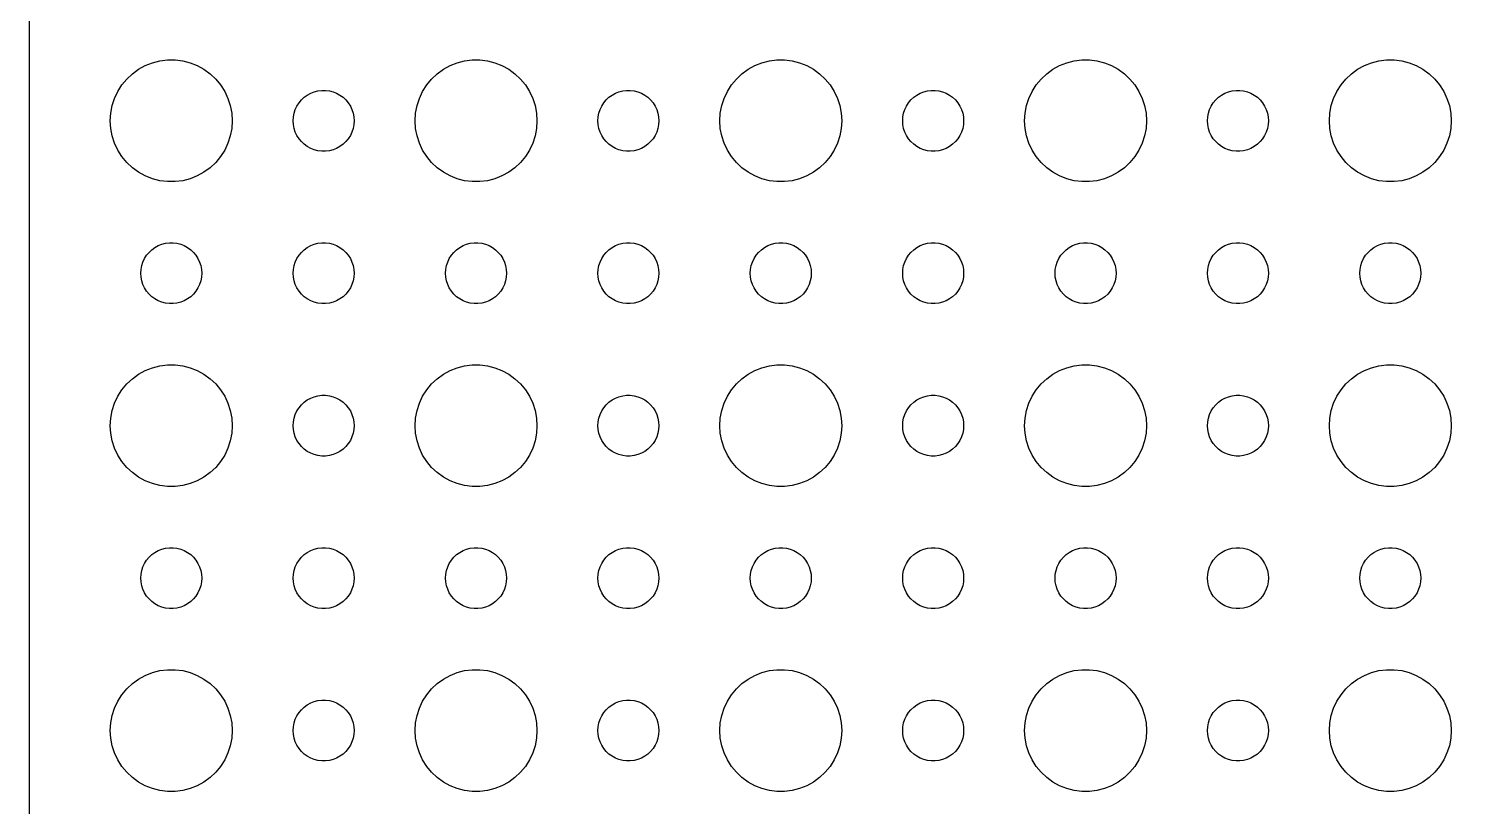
# Model space of a CAD drawing. Extents: x -74 to 74, y -74 to 74.
# Drawn here: x -74.5 to -3, y -41.2 to -3 of the extents above; entities that cross this region are included whole.
import ezdxf

# ---------------------------------------------------------------- set-up
doc = ezdxf.new("R2010")
doc.units = 0
doc.layers.get('0').update_dxf_attribs({"linetype": 'CONTINUOUS'})

msp = doc.modelspace()

# ---------------------------------------------------------------- linework, layer by layer
msp.add_lwpolyline([(-74.5, 69.5), (-74.5, -69.5), (-74.4606, -70.1267), (-74.3429, -70.7434), (-74.1489, -71.3406), (-73.8815, -71.9088), (-73.5451, -72.4389), (-73.1448, -72.9227), (-72.6871, -73.3526), (-72.1791, -73.7216), (-71.6289, -74.0241), (-71.0451, -74.2553), (-70.4369, -74.4114), (-69.814, -74.4901), (-69.5, -74.4901), (-69.5, -74.497), (69.5, -74.497)])
for points in [[(-67.6884, -10.4941), (-68.0621, -10.4469), (-68.4271, -10.3532), (-68.7773, -10.2145), (-69.1075, -10.033), (-69.4123, -9.81154), (-69.6869, -9.55364), (-69.9271, -9.26336), (-70.1289, -8.94526), (-70.2893, -8.60437), (-70.4057, -8.24607), (-70.4763, -7.876), (-70.5, -7.5), (-70.4763, -7.124), (-70.4057, -6.75393), (-70.2893, -6.39563), (-70.1289, -6.05474), (-69.9271, -5.73664), (-69.6869, -5.44636), (-69.4123, -5.18846), (-69.1075, -4.96702), (-68.7773, -4.78552), (-68.4271, -4.64683), (-68.0621, -4.55314), (-67.6884, -4.50592), (-67.3116, -4.50592), (-66.9379, -4.55314), (-66.5729, -4.64683), (-66.2227, -4.78552), (-65.8925, -4.96702), (-65.5877, -5.18846), (-65.3131, -5.44636), (-65.0729, -5.73664), (-64.8711, -6.05474), (-64.7107, -6.39563), (-64.5943, -6.75393), (-64.5237, -7.124), (-64.5, -7.5), (-64.5237, -7.876), (-64.5943, -8.24607), (-64.7107, -8.60437), (-64.8711, -8.94526), (-65.0729, -9.26336), (-65.3131, -9.55364), (-65.5877, -9.81154), (-65.8925, -10.033), (-66.2227, -10.2145), (-66.5729, -10.3532), (-66.9379, -10.4469), (-67.3116, -10.4941)], [(-52.6884, -10.4941), (-53.0621, -10.4469), (-53.4271, -10.3532), (-53.7773, -10.2145), (-54.1075, -10.033), (-54.4123, -9.81154), (-54.6869, -9.55364), (-54.9271, -9.26336), (-55.1289, -8.94526), (-55.2893, -8.60437), (-55.4057, -8.24607), (-55.4763, -7.876), (-55.5, -7.5), (-55.4763, -7.124), (-55.4057, -6.75393), (-55.2893, -6.39563), (-55.1289, -6.05474), (-54.9271, -5.73664), (-54.6869, -5.44636), (-54.4123, -5.18846), (-54.1075, -4.96702), (-53.7773, -4.78552), (-53.4271, -4.64683), (-53.0621, -4.55314), (-52.6884, -4.50592), (-52.3116, -4.50592), (-51.9379, -4.55314), (-51.5729, -4.64683), (-51.2227, -4.78552), (-50.8925, -4.96702), (-50.5877, -5.18846), (-50.3131, -5.44636), (-50.0729, -5.73664), (-49.8711, -6.05474), (-49.7107, -6.39563), (-49.5943, -6.75393), (-49.5237, -7.124), (-49.5, -7.5), (-49.5237, -7.876), (-49.5943, -8.24607), (-49.7107, -8.60437), (-49.8711, -8.94526), (-50.0729, -9.26336), (-50.3131, -9.55364), (-50.5877, -9.81154), (-50.8925, -10.033), (-51.2227, -10.2145), (-51.5729, -10.3532), (-51.9379, -10.4469), (-52.3116, -10.4941)], [(-37.6884, -10.4941), (-38.0621, -10.4469), (-38.4271, -10.3532), (-38.7773, -10.2145), (-39.1075, -10.033), (-39.4123, -9.81154), (-39.6869, -9.55364), (-39.9271, -9.26336), (-40.1289, -8.94526), (-40.2893, -8.60437), (-40.4057, -8.24607), (-40.4763, -7.876), (-40.5, -7.5), (-40.4763, -7.124), (-40.4057, -6.75393), (-40.2893, -6.39563), (-40.1289, -6.05474), (-39.9271, -5.73664), (-39.6869, -5.44636), (-39.4123, -5.18846), (-39.1075, -4.96702), (-38.7773, -4.78552), (-38.4271, -4.64683), (-38.0621, -4.55314), (-37.6884, -4.50592), (-37.3116, -4.50592), (-36.9379, -4.55314), (-36.5729, -4.64683), (-36.2227, -4.78552), (-35.8925, -4.96702), (-35.5877, -5.18846), (-35.3131, -5.44636), (-35.0729, -5.73664), (-34.8711, -6.05474), (-34.7107, -6.39563), (-34.5943, -6.75393), (-34.5237, -7.124), (-34.5, -7.5), (-34.5237, -7.876), (-34.5943, -8.24607), (-34.7107, -8.60437), (-34.8711, -8.94526), (-35.0729, -9.26336), (-35.3131, -9.55364), (-35.5877, -9.81154), (-35.8925, -10.033), (-36.2227, -10.2145), (-36.5729, -10.3532), (-36.9379, -10.4469), (-37.3116, -10.4941)], [(-22.6884, -10.4941), (-23.0621, -10.4469), (-23.4271, -10.3532), (-23.7773, -10.2145), (-24.1075, -10.033), (-24.4123, -9.81154), (-24.6869, -9.55364), (-24.9271, -9.26336), (-25.1289, -8.94526), (-25.2893, -8.60437), (-25.4057, -8.24607), (-25.4763, -7.876), (-25.5, -7.5), (-25.4763, -7.124), (-25.4057, -6.75393), (-25.2893, -6.39563), (-25.1289, -6.05474), (-24.9271, -5.73664), (-24.6869, -5.44636), (-24.4123, -5.18846), (-24.1075, -4.96702), (-23.7773, -4.78552), (-23.4271, -4.64683), (-23.0621, -4.55314), (-22.6884, -4.50592), (-22.3116, -4.50592), (-21.9379, -4.55314), (-21.5729, -4.64683), (-21.2227, -4.78552), (-20.8925, -4.96702), (-20.5877, -5.18846), (-20.3131, -5.44636), (-20.0729, -5.73664), (-19.8711, -6.05474), (-19.7107, -6.39563), (-19.5943, -6.75393), (-19.5237, -7.124), (-19.5, -7.5), (-19.5237, -7.876), (-19.5943, -8.24607), (-19.7107, -8.60437), (-19.8711, -8.94526), (-20.0729, -9.26336), (-20.3131, -9.55364), (-20.5877, -9.81154), (-20.8925, -10.033), (-21.2227, -10.2145), (-21.5729, -10.3532), (-21.9379, -10.4469), (-22.3116, -10.4941)], [(-7.68837, -10.4941), (-8.06214, -10.4469), (-8.42705, -10.3532), (-8.77734, -10.2145), (-9.10748, -10.033), (-9.41227, -9.81154), (-9.68691, -9.55364), (-9.92705, -9.26336), (-10.1289, -8.94526), (-10.2893, -8.60437), (-10.4057, -8.24607), (-10.4763, -7.876), (-10.5, -7.5), (-10.4763, -7.124), (-10.4057, -6.75393), (-10.2893, -6.39563), (-10.1289, -6.05474), (-9.92705, -5.73664), (-9.68691, -5.44636), (-9.41227, -5.18846), (-9.10748, -4.96702), (-8.77734, -4.78552), (-8.42705, -4.64683), (-8.06214, -4.55314), (-7.68837, -4.50592), (-7.31163, -4.50592), (-6.93786, -4.55314), (-6.57295, -4.64683), (-6.22266, -4.78552), (-5.89252, -4.96702), (-5.58773, -5.18846), (-5.31309, -5.44636), (-5.07295, -5.73664), (-4.87108, -6.05474), (-4.71067, -6.39563), (-4.59425, -6.75393), (-4.52366, -7.124), (-4.5, -7.5), (-4.52366, -7.876), (-4.59425, -8.24607), (-4.71067, -8.60437), (-4.87108, -8.94526), (-5.07295, -9.26336), (-5.31309, -9.55364), (-5.58773, -9.81154), (-5.89252, -10.033), (-6.22266, -10.2145), (-6.57295, -10.3532), (-6.93786, -10.4469), (-7.31163, -10.4941)], [(-60.0942, -8.99704), (-60.2811, -8.97343), (-60.4635, -8.92658), (-60.6387, -8.85724), (-60.8037, -8.76649), (-60.9561, -8.65577), (-61.0935, -8.52682), (-61.2135, -8.38168), (-61.3145, -8.22263), (-61.3947, -8.05219), (-61.4529, -7.87303), (-61.4882, -7.688), (-61.5, -7.5), (-61.4882, -7.312), (-61.4529, -7.12697), (-61.3947, -6.94781), (-61.3145, -6.77737), (-61.2135, -6.61832), (-61.0935, -6.47318), (-60.9561, -6.34423), (-60.8037, -6.23351), (-60.6387, -6.14276), (-60.4635, -6.07342), (-60.2811, -6.02657), (-60.0942, -6.00296), (-59.9058, -6.00296), (-59.7189, -6.02657), (-59.5365, -6.07342), (-59.3613, -6.14276), (-59.1963, -6.23351), (-59.0439, -6.34423), (-58.9065, -6.47318), (-58.7865, -6.61832), (-58.6855, -6.77737), (-58.6053, -6.94781), (-58.5471, -7.12697), (-58.5118, -7.312), (-58.5, -7.5), (-58.5118, -7.688), (-58.5471, -7.87303), (-58.6053, -8.05219), (-58.6855, -8.22263), (-58.7865, -8.38168), (-58.9065, -8.52682), (-59.0439, -8.65577), (-59.1963, -8.76649), (-59.3613, -8.85724), (-59.5365, -8.92658), (-59.7189, -8.97343), (-59.9058, -8.99704)], [(-45.0942, -8.99704), (-45.2811, -8.97343), (-45.4635, -8.92658), (-45.6387, -8.85724), (-45.8037, -8.76649), (-45.9561, -8.65577), (-46.0935, -8.52682), (-46.2135, -8.38168), (-46.3145, -8.22263), (-46.3947, -8.05219), (-46.4529, -7.87303), (-46.4882, -7.688), (-46.5, -7.5), (-46.4882, -7.312), (-46.4529, -7.12697), (-46.3947, -6.94781), (-46.3145, -6.77737), (-46.2135, -6.61832), (-46.0935, -6.47318), (-45.9561, -6.34423), (-45.8037, -6.23351), (-45.6387, -6.14276), (-45.4635, -6.07342), (-45.2811, -6.02657), (-45.0942, -6.00296), (-44.9058, -6.00296), (-44.7189, -6.02657), (-44.5365, -6.07342), (-44.3613, -6.14276), (-44.1963, -6.23351), (-44.0439, -6.34423), (-43.9065, -6.47318), (-43.7865, -6.61832), (-43.6855, -6.77737), (-43.6053, -6.94781), (-43.5471, -7.12697), (-43.5118, -7.312), (-43.5, -7.5), (-43.5118, -7.688), (-43.5471, -7.87303), (-43.6053, -8.05219), (-43.6855, -8.22263), (-43.7865, -8.38168), (-43.9065, -8.52682), (-44.0439, -8.65577), (-44.1963, -8.76649), (-44.3613, -8.85724), (-44.5365, -8.92658), (-44.7189, -8.97343), (-44.9058, -8.99704)], [(-30.0942, -8.99704), (-30.2811, -8.97343), (-30.4635, -8.92658), (-30.6387, -8.85724), (-30.8037, -8.76649), (-30.9561, -8.65577), (-31.0935, -8.52682), (-31.2135, -8.38168), (-31.3145, -8.22263), (-31.3947, -8.05219), (-31.4529, -7.87303), (-31.4882, -7.688), (-31.5, -7.5), (-31.4882, -7.312), (-31.4529, -7.12697), (-31.3947, -6.94781), (-31.3145, -6.77737), (-31.2135, -6.61832), (-31.0935, -6.47318), (-30.9561, -6.34423), (-30.8037, -6.23351), (-30.6387, -6.14276), (-30.4635, -6.07342), (-30.2811, -6.02657), (-30.0942, -6.00296), (-29.9058, -6.00296), (-29.7189, -6.02657), (-29.5365, -6.07342), (-29.3613, -6.14276), (-29.1963, -6.23351), (-29.0439, -6.34423), (-28.9065, -6.47318), (-28.7865, -6.61832), (-28.6855, -6.77737), (-28.6053, -6.94781), (-28.5471, -7.12697), (-28.5118, -7.312), (-28.5, -7.5), (-28.5118, -7.688), (-28.5471, -7.87303), (-28.6053, -8.05219), (-28.6855, -8.22263), (-28.7865, -8.38168), (-28.9065, -8.52682), (-29.0439, -8.65577), (-29.1963, -8.76649), (-29.3613, -8.85724), (-29.5365, -8.92658), (-29.7189, -8.97343), (-29.9058, -8.99704)], [(-15.0942, -8.99704), (-15.2811, -8.97343), (-15.4635, -8.92658), (-15.6387, -8.85724), (-15.8037, -8.76649), (-15.9561, -8.65577), (-16.0935, -8.52682), (-16.2135, -8.38168), (-16.3145, -8.22263), (-16.3947, -8.05219), (-16.4529, -7.87303), (-16.4882, -7.688), (-16.5, -7.5), (-16.4882, -7.312), (-16.4529, -7.12697), (-16.3947, -6.94781), (-16.3145, -6.77737), (-16.2135, -6.61832), (-16.0935, -6.47318), (-15.9561, -6.34423), (-15.8037, -6.23351), (-15.6387, -6.14276), (-15.4635, -6.07342), (-15.2811, -6.02657), (-15.0942, -6.00296), (-14.9058, -6.00296), (-14.7189, -6.02657), (-14.5365, -6.07342), (-14.3613, -6.14276), (-14.1963, -6.23351), (-14.0439, -6.34423), (-13.9065, -6.47318), (-13.7865, -6.61832), (-13.6855, -6.77737), (-13.6053, -6.94781), (-13.5471, -7.12697), (-13.5118, -7.312), (-13.5, -7.5), (-13.5118, -7.688), (-13.5471, -7.87303), (-13.6053, -8.05219), (-13.6855, -8.22263), (-13.7865, -8.38168), (-13.9065, -8.52682), (-14.0439, -8.65577), (-14.1963, -8.76649), (-14.3613, -8.85724), (-14.5365, -8.92658), (-14.7189, -8.97343), (-14.9058, -8.99704)], [(-67.5942, -16.497), (-67.7811, -16.4734), (-67.9635, -16.4266), (-68.1387, -16.3572), (-68.3037, -16.2665), (-68.4561, -16.1558), (-68.5935, -16.0268), (-68.7135, -15.8817), (-68.8145, -15.7226), (-68.8947, -15.5522), (-68.9529, -15.373), (-68.9882, -15.188), (-69, -15), (-68.9882, -14.812), (-68.9529, -14.627), (-68.8947, -14.4478), (-68.8145, -14.2774), (-68.7135, -14.1183), (-68.5935, -13.9732), (-68.4561, -13.8442), (-68.3037, -13.7335), (-68.1387, -13.6428), (-67.9635, -13.5734), (-67.7811, -13.5266), (-67.5942, -13.503), (-67.4058, -13.503), (-67.2189, -13.5266), (-67.0365, -13.5734), (-66.8613, -13.6428), (-66.6963, -13.7335), (-66.5439, -13.8442), (-66.4065, -13.9732), (-66.2865, -14.1183), (-66.1855, -14.2774), (-66.1053, -14.4478), (-66.0471, -14.627), (-66.0118, -14.812), (-66, -15), (-66.0118, -15.188), (-66.0471, -15.373), (-66.1053, -15.5522), (-66.1855, -15.7226), (-66.2865, -15.8817), (-66.4065, -16.0268), (-66.5439, -16.1558), (-66.6963, -16.2665), (-66.8613, -16.3572), (-67.0365, -16.4266), (-67.2189, -16.4734), (-67.4058, -16.497)], [(-60.0942, -16.497), (-60.2811, -16.4734), (-60.4635, -16.4266), (-60.6387, -16.3572), (-60.8037, -16.2665), (-60.9561, -16.1558), (-61.0935, -16.0268), (-61.2135, -15.8817), (-61.3145, -15.7226), (-61.3947, -15.5522), (-61.4529, -15.373), (-61.4882, -15.188), (-61.5, -15), (-61.4882, -14.812), (-61.4529, -14.627), (-61.3947, -14.4478), (-61.3145, -14.2774), (-61.2135, -14.1183), (-61.0935, -13.9732), (-60.9561, -13.8442), (-60.8037, -13.7335), (-60.6387, -13.6428), (-60.4635, -13.5734), (-60.2811, -13.5266), (-60.0942, -13.503), (-59.9058, -13.503), (-59.7189, -13.5266), (-59.5365, -13.5734), (-59.3613, -13.6428), (-59.1963, -13.7335), (-59.0439, -13.8442), (-58.9065, -13.9732), (-58.7865, -14.1183), (-58.6855, -14.2774), (-58.6053, -14.4478), (-58.5471, -14.627), (-58.5118, -14.812), (-58.5, -15), (-58.5118, -15.188), (-58.5471, -15.373), (-58.6053, -15.5522), (-58.6855, -15.7226), (-58.7865, -15.8817), (-58.9065, -16.0268), (-59.0439, -16.1558), (-59.1963, -16.2665), (-59.3613, -16.3572), (-59.5365, -16.4266), (-59.7189, -16.4734), (-59.9058, -16.497)], [(-52.5942, -16.497), (-52.7811, -16.4734), (-52.9635, -16.4266), (-53.1387, -16.3572), (-53.3037, -16.2665), (-53.4561, -16.1558), (-53.5935, -16.0268), (-53.7135, -15.8817), (-53.8145, -15.7226), (-53.8947, -15.5522), (-53.9529, -15.373), (-53.9882, -15.188), (-54, -15), (-53.9882, -14.812), (-53.9529, -14.627), (-53.8947, -14.4478), (-53.8145, -14.2774), (-53.7135, -14.1183), (-53.5935, -13.9732), (-53.4561, -13.8442), (-53.3037, -13.7335), (-53.1387, -13.6428), (-52.9635, -13.5734), (-52.7811, -13.5266), (-52.5942, -13.503), (-52.4058, -13.503), (-52.2189, -13.5266), (-52.0365, -13.5734), (-51.8613, -13.6428), (-51.6963, -13.7335), (-51.5439, -13.8442), (-51.4065, -13.9732), (-51.2865, -14.1183), (-51.1855, -14.2774), (-51.1053, -14.4478), (-51.0471, -14.627), (-51.0118, -14.812), (-51, -15), (-51.0118, -15.188), (-51.0471, -15.373), (-51.1053, -15.5522), (-51.1855, -15.7226), (-51.2865, -15.8817), (-51.4065, -16.0268), (-51.5439, -16.1558), (-51.6963, -16.2665), (-51.8613, -16.3572), (-52.0365, -16.4266), (-52.2189, -16.4734), (-52.4058, -16.497)], [(-45.0942, -16.497), (-45.2811, -16.4734), (-45.4635, -16.4266), (-45.6387, -16.3572), (-45.8037, -16.2665), (-45.9561, -16.1558), (-46.0935, -16.0268), (-46.2135, -15.8817), (-46.3145, -15.7226), (-46.3947, -15.5522), (-46.4529, -15.373), (-46.4882, -15.188), (-46.5, -15), (-46.4882, -14.812), (-46.4529, -14.627), (-46.3947, -14.4478), (-46.3145, -14.2774), (-46.2135, -14.1183), (-46.0935, -13.9732), (-45.9561, -13.8442), (-45.8037, -13.7335), (-45.6387, -13.6428), (-45.4635, -13.5734), (-45.2811, -13.5266), (-45.0942, -13.503), (-44.9058, -13.503), (-44.7189, -13.5266), (-44.5365, -13.5734), (-44.3613, -13.6428), (-44.1963, -13.7335), (-44.0439, -13.8442), (-43.9065, -13.9732), (-43.7865, -14.1183), (-43.6855, -14.2774), (-43.6053, -14.4478), (-43.5471, -14.627), (-43.5118, -14.812), (-43.5, -15), (-43.5118, -15.188), (-43.5471, -15.373), (-43.6053, -15.5522), (-43.6855, -15.7226), (-43.7865, -15.8817), (-43.9065, -16.0268), (-44.0439, -16.1558), (-44.1963, -16.2665), (-44.3613, -16.3572), (-44.5365, -16.4266), (-44.7189, -16.4734), (-44.9058, -16.497)], [(-37.5942, -16.497), (-37.7811, -16.4734), (-37.9635, -16.4266), (-38.1387, -16.3572), (-38.3037, -16.2665), (-38.4561, -16.1558), (-38.5935, -16.0268), (-38.7135, -15.8817), (-38.8145, -15.7226), (-38.8947, -15.5522), (-38.9529, -15.373), (-38.9882, -15.188), (-39, -15), (-38.9882, -14.812), (-38.9529, -14.627), (-38.8947, -14.4478), (-38.8145, -14.2774), (-38.7135, -14.1183), (-38.5935, -13.9732), (-38.4561, -13.8442), (-38.3037, -13.7335), (-38.1387, -13.6428), (-37.9635, -13.5734), (-37.7811, -13.5266), (-37.5942, -13.503), (-37.4058, -13.503), (-37.2189, -13.5266), (-37.0365, -13.5734), (-36.8613, -13.6428), (-36.6963, -13.7335), (-36.5439, -13.8442), (-36.4065, -13.9732), (-36.2865, -14.1183), (-36.1855, -14.2774), (-36.1053, -14.4478), (-36.0471, -14.627), (-36.0118, -14.812), (-36, -15), (-36.0118, -15.188), (-36.0471, -15.373), (-36.1053, -15.5522), (-36.1855, -15.7226), (-36.2865, -15.8817), (-36.4065, -16.0268), (-36.5439, -16.1558), (-36.6963, -16.2665), (-36.8613, -16.3572), (-37.0365, -16.4266), (-37.2189, -16.4734), (-37.4058, -16.497)], [(-30.0942, -16.497), (-30.2811, -16.4734), (-30.4635, -16.4266), (-30.6387, -16.3572), (-30.8037, -16.2665), (-30.9561, -16.1558), (-31.0935, -16.0268), (-31.2135, -15.8817), (-31.3145, -15.7226), (-31.3947, -15.5522), (-31.4529, -15.373), (-31.4882, -15.188), (-31.5, -15), (-31.4882, -14.812), (-31.4529, -14.627), (-31.3947, -14.4478), (-31.3145, -14.2774), (-31.2135, -14.1183), (-31.0935, -13.9732), (-30.9561, -13.8442), (-30.8037, -13.7335), (-30.6387, -13.6428), (-30.4635, -13.5734), (-30.2811, -13.5266), (-30.0942, -13.503), (-29.9058, -13.503), (-29.7189, -13.5266), (-29.5365, -13.5734), (-29.3613, -13.6428), (-29.1963, -13.7335), (-29.0439, -13.8442), (-28.9065, -13.9732), (-28.7865, -14.1183), (-28.6855, -14.2774), (-28.6053, -14.4478), (-28.5471, -14.627), (-28.5118, -14.812), (-28.5, -15), (-28.5118, -15.188), (-28.5471, -15.373), (-28.6053, -15.5522), (-28.6855, -15.7226), (-28.7865, -15.8817), (-28.9065, -16.0268), (-29.0439, -16.1558), (-29.1963, -16.2665), (-29.3613, -16.3572), (-29.5365, -16.4266), (-29.7189, -16.4734), (-29.9058, -16.497)], [(-22.5942, -16.497), (-22.7811, -16.4734), (-22.9635, -16.4266), (-23.1387, -16.3572), (-23.3037, -16.2665), (-23.4561, -16.1558), (-23.5935, -16.0268), (-23.7135, -15.8817), (-23.8145, -15.7226), (-23.8947, -15.5522), (-23.9529, -15.373), (-23.9882, -15.188), (-24, -15), (-23.9882, -14.812), (-23.9529, -14.627), (-23.8947, -14.4478), (-23.8145, -14.2774), (-23.7135, -14.1183), (-23.5935, -13.9732), (-23.4561, -13.8442), (-23.3037, -13.7335), (-23.1387, -13.6428), (-22.9635, -13.5734), (-22.7811, -13.5266), (-22.5942, -13.503), (-22.4058, -13.503), (-22.2189, -13.5266), (-22.0365, -13.5734), (-21.8613, -13.6428), (-21.6963, -13.7335), (-21.5439, -13.8442), (-21.4065, -13.9732), (-21.2865, -14.1183), (-21.1855, -14.2774), (-21.1053, -14.4478), (-21.0471, -14.627), (-21.0118, -14.812), (-21, -15), (-21.0118, -15.188), (-21.0471, -15.373), (-21.1053, -15.5522), (-21.1855, -15.7226), (-21.2865, -15.8817), (-21.4065, -16.0268), (-21.5439, -16.1558), (-21.6963, -16.2665), (-21.8613, -16.3572), (-22.0365, -16.4266), (-22.2189, -16.4734), (-22.4058, -16.497)], [(-15.0942, -16.497), (-15.2811, -16.4734), (-15.4635, -16.4266), (-15.6387, -16.3572), (-15.8037, -16.2665), (-15.9561, -16.1558), (-16.0935, -16.0268), (-16.2135, -15.8817), (-16.3145, -15.7226), (-16.3947, -15.5522), (-16.4529, -15.373), (-16.4882, -15.188), (-16.5, -15), (-16.4882, -14.812), (-16.4529, -14.627), (-16.3947, -14.4478), (-16.3145, -14.2774), (-16.2135, -14.1183), (-16.0935, -13.9732), (-15.9561, -13.8442), (-15.8037, -13.7335), (-15.6387, -13.6428), (-15.4635, -13.5734), (-15.2811, -13.5266), (-15.0942, -13.503), (-14.9058, -13.503), (-14.7189, -13.5266), (-14.5365, -13.5734), (-14.3613, -13.6428), (-14.1963, -13.7335), (-14.0439, -13.8442), (-13.9065, -13.9732), (-13.7865, -14.1183), (-13.6855, -14.2774), (-13.6053, -14.4478), (-13.5471, -14.627), (-13.5118, -14.812), (-13.5, -15), (-13.5118, -15.188), (-13.5471, -15.373), (-13.6053, -15.5522), (-13.6855, -15.7226), (-13.7865, -15.8817), (-13.9065, -16.0268), (-14.0439, -16.1558), (-14.1963, -16.2665), (-14.3613, -16.3572), (-14.5365, -16.4266), (-14.7189, -16.4734), (-14.9058, -16.497)], [(-7.59419, -16.497), (-7.78107, -16.4734), (-7.96353, -16.4266), (-8.13867, -16.3572), (-8.30374, -16.2665), (-8.45614, -16.1558), (-8.59345, -16.0268), (-8.71353, -15.8817), (-8.81446, -15.7226), (-8.89466, -15.5522), (-8.95287, -15.373), (-8.98817, -15.188), (-9, -15), (-8.98817, -14.812), (-8.95287, -14.627), (-8.89466, -14.4478), (-8.81446, -14.2774), (-8.71353, -14.1183), (-8.59345, -13.9732), (-8.45614, -13.8442), (-8.30374, -13.7335), (-8.13867, -13.6428), (-7.96353, -13.5734), (-7.78107, -13.5266), (-7.59419, -13.503), (-7.40581, -13.503), (-7.21893, -13.5266), (-7.03647, -13.5734), (-6.86133, -13.6428), (-6.69626, -13.7335), (-6.54386, -13.8442), (-6.40655, -13.9732), (-6.28647, -14.1183), (-6.18554, -14.2774), (-6.10534, -14.4478), (-6.04713, -14.627), (-6.01183, -14.812), (-6, -15), (-6.01183, -15.188), (-6.04713, -15.373), (-6.10534, -15.5522), (-6.18554, -15.7226), (-6.28647, -15.8817), (-6.40655, -16.0268), (-6.54386, -16.1558), (-6.69626, -16.2665), (-6.86133, -16.3572), (-7.03647, -16.4266), (-7.21893, -16.4734), (-7.40581, -16.497)], [(-67.6884, -25.4941), (-68.0621, -25.4469), (-68.4271, -25.3532), (-68.7773, -25.2145), (-69.1075, -25.033), (-69.4123, -24.8115), (-69.6869, -24.5536), (-69.9271, -24.2634), (-70.1289, -23.9453), (-70.2893, -23.6044), (-70.4057, -23.2461), (-70.4763, -22.876), (-70.5, -22.5), (-70.4763, -22.124), (-70.4057, -21.7539), (-70.2893, -21.3956), (-70.1289, -21.0547), (-69.9271, -20.7366), (-69.6869, -20.4464), (-69.4123, -20.1885), (-69.1075, -19.967), (-68.7773, -19.7855), (-68.4271, -19.6468), (-68.0621, -19.5531), (-67.6884, -19.5059), (-67.3116, -19.5059), (-66.9379, -19.5531), (-66.5729, -19.6468), (-66.2227, -19.7855), (-65.8925, -19.967), (-65.5877, -20.1885), (-65.3131, -20.4464), (-65.0729, -20.7366), (-64.8711, -21.0547), (-64.7107, -21.3956), (-64.5943, -21.7539), (-64.5237, -22.124), (-64.5, -22.5), (-64.5237, -22.876), (-64.5943, -23.2461), (-64.7107, -23.6044), (-64.8711, -23.9453), (-65.0729, -24.2634), (-65.3131, -24.5536), (-65.5877, -24.8115), (-65.8925, -25.033), (-66.2227, -25.2145), (-66.5729, -25.3532), (-66.9379, -25.4469), (-67.3116, -25.4941)], [(-52.6884, -25.4941), (-53.0621, -25.4469), (-53.4271, -25.3532), (-53.7773, -25.2145), (-54.1075, -25.033), (-54.4123, -24.8115), (-54.6869, -24.5536), (-54.9271, -24.2634), (-55.1289, -23.9453), (-55.2893, -23.6044), (-55.4057, -23.2461), (-55.4763, -22.876), (-55.5, -22.5), (-55.4763, -22.124), (-55.4057, -21.7539), (-55.2893, -21.3956), (-55.1289, -21.0547), (-54.9271, -20.7366), (-54.6869, -20.4464), (-54.4123, -20.1885), (-54.1075, -19.967), (-53.7773, -19.7855), (-53.4271, -19.6468), (-53.0621, -19.5531), (-52.6884, -19.5059), (-52.3116, -19.5059), (-51.9379, -19.5531), (-51.5729, -19.6468), (-51.2227, -19.7855), (-50.8925, -19.967), (-50.5877, -20.1885), (-50.3131, -20.4464), (-50.0729, -20.7366), (-49.8711, -21.0547), (-49.7107, -21.3956), (-49.5943, -21.7539), (-49.5237, -22.124), (-49.5, -22.5), (-49.5237, -22.876), (-49.5943, -23.2461), (-49.7107, -23.6044), (-49.8711, -23.9453), (-50.0729, -24.2634), (-50.3131, -24.5536), (-50.5877, -24.8115), (-50.8925, -25.033), (-51.2227, -25.2145), (-51.5729, -25.3532), (-51.9379, -25.4469), (-52.3116, -25.4941)], [(-37.6884, -25.4941), (-38.0621, -25.4469), (-38.4271, -25.3532), (-38.7773, -25.2145), (-39.1075, -25.033), (-39.4123, -24.8115), (-39.6869, -24.5536), (-39.9271, -24.2634), (-40.1289, -23.9453), (-40.2893, -23.6044), (-40.4057, -23.2461), (-40.4763, -22.876), (-40.5, -22.5), (-40.4763, -22.124), (-40.4057, -21.7539), (-40.2893, -21.3956), (-40.1289, -21.0547), (-39.9271, -20.7366), (-39.6869, -20.4464), (-39.4123, -20.1885), (-39.1075, -19.967), (-38.7773, -19.7855), (-38.4271, -19.6468), (-38.0621, -19.5531), (-37.6884, -19.5059), (-37.3116, -19.5059), (-36.9379, -19.5531), (-36.5729, -19.6468), (-36.2227, -19.7855), (-35.8925, -19.967), (-35.5877, -20.1885), (-35.3131, -20.4464), (-35.0729, -20.7366), (-34.8711, -21.0547), (-34.7107, -21.3956), (-34.5943, -21.7539), (-34.5237, -22.124), (-34.5, -22.5), (-34.5237, -22.876), (-34.5943, -23.2461), (-34.7107, -23.6044), (-34.8711, -23.9453), (-35.0729, -24.2634), (-35.3131, -24.5536), (-35.5877, -24.8115), (-35.8925, -25.033), (-36.2227, -25.2145), (-36.5729, -25.3532), (-36.9379, -25.4469), (-37.3116, -25.4941)], [(-22.6884, -25.4941), (-23.0621, -25.4469), (-23.4271, -25.3532), (-23.7773, -25.2145), (-24.1075, -25.033), (-24.4123, -24.8115), (-24.6869, -24.5536), (-24.9271, -24.2634), (-25.1289, -23.9453), (-25.2893, -23.6044), (-25.4057, -23.2461), (-25.4763, -22.876), (-25.5, -22.5), (-25.4763, -22.124), (-25.4057, -21.7539), (-25.2893, -21.3956), (-25.1289, -21.0547), (-24.9271, -20.7366), (-24.6869, -20.4464), (-24.4123, -20.1885), (-24.1075, -19.967), (-23.7773, -19.7855), (-23.4271, -19.6468), (-23.0621, -19.5531), (-22.6884, -19.5059), (-22.3116, -19.5059), (-21.9379, -19.5531), (-21.5729, -19.6468), (-21.2227, -19.7855), (-20.8925, -19.967), (-20.5877, -20.1885), (-20.3131, -20.4464), (-20.0729, -20.7366), (-19.8711, -21.0547), (-19.7107, -21.3956), (-19.5943, -21.7539), (-19.5237, -22.124), (-19.5, -22.5), (-19.5237, -22.876), (-19.5943, -23.2461), (-19.7107, -23.6044), (-19.8711, -23.9453), (-20.0729, -24.2634), (-20.3131, -24.5536), (-20.5877, -24.8115), (-20.8925, -25.033), (-21.2227, -25.2145), (-21.5729, -25.3532), (-21.9379, -25.4469), (-22.3116, -25.4941)], [(-7.68837, -25.4941), (-8.06214, -25.4469), (-8.42705, -25.3532), (-8.77734, -25.2145), (-9.10748, -25.033), (-9.41227, -24.8115), (-9.68691, -24.5536), (-9.92705, -24.2634), (-10.1289, -23.9453), (-10.2893, -23.6044), (-10.4057, -23.2461), (-10.4763, -22.876), (-10.5, -22.5), (-10.4763, -22.124), (-10.4057, -21.7539), (-10.2893, -21.3956), (-10.1289, -21.0547), (-9.92705, -20.7366), (-9.68691, -20.4464), (-9.41227, -20.1885), (-9.10748, -19.967), (-8.77734, -19.7855), (-8.42705, -19.6468), (-8.06214, -19.5531), (-7.68837, -19.5059), (-7.31163, -19.5059), (-6.93786, -19.5531), (-6.57295, -19.6468), (-6.22266, -19.7855), (-5.89252, -19.967), (-5.58773, -20.1885), (-5.31309, -20.4464), (-5.07295, -20.7366), (-4.87108, -21.0547), (-4.71067, -21.3956), (-4.59425, -21.7539), (-4.52366, -22.124), (-4.5, -22.5), (-4.52366, -22.876), (-4.59425, -23.2461), (-4.71067, -23.6044), (-4.87108, -23.9453), (-5.07295, -24.2634), (-5.31309, -24.5536), (-5.58773, -24.8115), (-5.89252, -25.033), (-6.22266, -25.2145), (-6.57295, -25.3532), (-6.93786, -25.4469), (-7.31163, -25.4941)], [(-60.0942, -23.997), (-60.2811, -23.9734), (-60.4635, -23.9266), (-60.6387, -23.8572), (-60.8037, -23.7665), (-60.9561, -23.6558), (-61.0935, -23.5268), (-61.2135, -23.3817), (-61.3145, -23.2226), (-61.3947, -23.0522), (-61.4529, -22.873), (-61.4882, -22.688), (-61.5, -22.5), (-61.4882, -22.312), (-61.4529, -22.127), (-61.3947, -21.9478), (-61.3145, -21.7774), (-61.2135, -21.6183), (-61.0935, -21.4732), (-60.9561, -21.3442), (-60.8037, -21.2335), (-60.6387, -21.1428), (-60.4635, -21.0734), (-60.2811, -21.0266), (-60.0942, -21.003), (-59.9058, -21.003), (-59.7189, -21.0266), (-59.5365, -21.0734), (-59.3613, -21.1428), (-59.1963, -21.2335), (-59.0439, -21.3442), (-58.9065, -21.4732), (-58.7865, -21.6183), (-58.6855, -21.7774), (-58.6053, -21.9478), (-58.5471, -22.127), (-58.5118, -22.312), (-58.5, -22.5), (-58.5118, -22.688), (-58.5471, -22.873), (-58.6053, -23.0522), (-58.6855, -23.2226), (-58.7865, -23.3817), (-58.9065, -23.5268), (-59.0439, -23.6558), (-59.1963, -23.7665), (-59.3613, -23.8572), (-59.5365, -23.9266), (-59.7189, -23.9734), (-59.9058, -23.997)], [(-45.0942, -23.997), (-45.2811, -23.9734), (-45.4635, -23.9266), (-45.6387, -23.8572), (-45.8037, -23.7665), (-45.9561, -23.6558), (-46.0935, -23.5268), (-46.2135, -23.3817), (-46.3145, -23.2226), (-46.3947, -23.0522), (-46.4529, -22.873), (-46.4882, -22.688), (-46.5, -22.5), (-46.4882, -22.312), (-46.4529, -22.127), (-46.3947, -21.9478), (-46.3145, -21.7774), (-46.2135, -21.6183), (-46.0935, -21.4732), (-45.9561, -21.3442), (-45.8037, -21.2335), (-45.6387, -21.1428), (-45.4635, -21.0734), (-45.2811, -21.0266), (-45.0942, -21.003), (-44.9058, -21.003), (-44.7189, -21.0266), (-44.5365, -21.0734), (-44.3613, -21.1428), (-44.1963, -21.2335), (-44.0439, -21.3442), (-43.9065, -21.4732), (-43.7865, -21.6183), (-43.6855, -21.7774), (-43.6053, -21.9478), (-43.5471, -22.127), (-43.5118, -22.312), (-43.5, -22.5), (-43.5118, -22.688), (-43.5471, -22.873), (-43.6053, -23.0522), (-43.6855, -23.2226), (-43.7865, -23.3817), (-43.9065, -23.5268), (-44.0439, -23.6558), (-44.1963, -23.7665), (-44.3613, -23.8572), (-44.5365, -23.9266), (-44.7189, -23.9734), (-44.9058, -23.997)], [(-30.0942, -23.997), (-30.2811, -23.9734), (-30.4635, -23.9266), (-30.6387, -23.8572), (-30.8037, -23.7665), (-30.9561, -23.6558), (-31.0935, -23.5268), (-31.2135, -23.3817), (-31.3145, -23.2226), (-31.3947, -23.0522), (-31.4529, -22.873), (-31.4882, -22.688), (-31.5, -22.5), (-31.4882, -22.312), (-31.4529, -22.127), (-31.3947, -21.9478), (-31.3145, -21.7774), (-31.2135, -21.6183), (-31.0935, -21.4732), (-30.9561, -21.3442), (-30.8037, -21.2335), (-30.6387, -21.1428), (-30.4635, -21.0734), (-30.2811, -21.0266), (-30.0942, -21.003), (-29.9058, -21.003), (-29.7189, -21.0266), (-29.5365, -21.0734), (-29.3613, -21.1428), (-29.1963, -21.2335), (-29.0439, -21.3442), (-28.9065, -21.4732), (-28.7865, -21.6183), (-28.6855, -21.7774), (-28.6053, -21.9478), (-28.5471, -22.127), (-28.5118, -22.312), (-28.5, -22.5), (-28.5118, -22.688), (-28.5471, -22.873), (-28.6053, -23.0522), (-28.6855, -23.2226), (-28.7865, -23.3817), (-28.9065, -23.5268), (-29.0439, -23.6558), (-29.1963, -23.7665), (-29.3613, -23.8572), (-29.5365, -23.9266), (-29.7189, -23.9734), (-29.9058, -23.997)], [(-15.0942, -23.997), (-15.2811, -23.9734), (-15.4635, -23.9266), (-15.6387, -23.8572), (-15.8037, -23.7665), (-15.9561, -23.6558), (-16.0935, -23.5268), (-16.2135, -23.3817), (-16.3145, -23.2226), (-16.3947, -23.0522), (-16.4529, -22.873), (-16.4882, -22.688), (-16.5, -22.5), (-16.4882, -22.312), (-16.4529, -22.127), (-16.3947, -21.9478), (-16.3145, -21.7774), (-16.2135, -21.6183), (-16.0935, -21.4732), (-15.9561, -21.3442), (-15.8037, -21.2335), (-15.6387, -21.1428), (-15.4635, -21.0734), (-15.2811, -21.0266), (-15.0942, -21.003), (-14.9058, -21.003), (-14.7189, -21.0266), (-14.5365, -21.0734), (-14.3613, -21.1428), (-14.1963, -21.2335), (-14.0439, -21.3442), (-13.9065, -21.4732), (-13.7865, -21.6183), (-13.6855, -21.7774), (-13.6053, -21.9478), (-13.5471, -22.127), (-13.5118, -22.312), (-13.5, -22.5), (-13.5118, -22.688), (-13.5471, -22.873), (-13.6053, -23.0522), (-13.6855, -23.2226), (-13.7865, -23.3817), (-13.9065, -23.5268), (-14.0439, -23.6558), (-14.1963, -23.7665), (-14.3613, -23.8572), (-14.5365, -23.9266), (-14.7189, -23.9734), (-14.9058, -23.997)], [(-67.5942, -31.497), (-67.7811, -31.4734), (-67.9635, -31.4266), (-68.1387, -31.3572), (-68.3037, -31.2665), (-68.4561, -31.1558), (-68.5935, -31.0268), (-68.7135, -30.8817), (-68.8145, -30.7226), (-68.8947, -30.5522), (-68.9529, -30.373), (-68.9882, -30.188), (-69, -30), (-68.9882, -29.812), (-68.9529, -29.627), (-68.8947, -29.4478), (-68.8145, -29.2774), (-68.7135, -29.1183), (-68.5935, -28.9732), (-68.4561, -28.8442), (-68.3037, -28.7335), (-68.1387, -28.6428), (-67.9635, -28.5734), (-67.7811, -28.5266), (-67.5942, -28.503), (-67.4058, -28.503), (-67.2189, -28.5266), (-67.0365, -28.5734), (-66.8613, -28.6428), (-66.6963, -28.7335), (-66.5439, -28.8442), (-66.4065, -28.9732), (-66.2865, -29.1183), (-66.1855, -29.2774), (-66.1053, -29.4478), (-66.0471, -29.627), (-66.0118, -29.812), (-66, -30), (-66.0118, -30.188), (-66.0471, -30.373), (-66.1053, -30.5522), (-66.1855, -30.7226), (-66.2865, -30.8817), (-66.4065, -31.0268), (-66.5439, -31.1558), (-66.6963, -31.2665), (-66.8613, -31.3572), (-67.0365, -31.4266), (-67.2189, -31.4734), (-67.4058, -31.497)], [(-60.0942, -31.497), (-60.2811, -31.4734), (-60.4635, -31.4266), (-60.6387, -31.3572), (-60.8037, -31.2665), (-60.9561, -31.1558), (-61.0935, -31.0268), (-61.2135, -30.8817), (-61.3145, -30.7226), (-61.3947, -30.5522), (-61.4529, -30.373), (-61.4882, -30.188), (-61.5, -30), (-61.4882, -29.812), (-61.4529, -29.627), (-61.3947, -29.4478), (-61.3145, -29.2774), (-61.2135, -29.1183), (-61.0935, -28.9732), (-60.9561, -28.8442), (-60.8037, -28.7335), (-60.6387, -28.6428), (-60.4635, -28.5734), (-60.2811, -28.5266), (-60.0942, -28.503), (-59.9058, -28.503), (-59.7189, -28.5266), (-59.5365, -28.5734), (-59.3613, -28.6428), (-59.1963, -28.7335), (-59.0439, -28.8442), (-58.9065, -28.9732), (-58.7865, -29.1183), (-58.6855, -29.2774), (-58.6053, -29.4478), (-58.5471, -29.627), (-58.5118, -29.812), (-58.5, -30), (-58.5118, -30.188), (-58.5471, -30.373), (-58.6053, -30.5522), (-58.6855, -30.7226), (-58.7865, -30.8817), (-58.9065, -31.0268), (-59.0439, -31.1558), (-59.1963, -31.2665), (-59.3613, -31.3572), (-59.5365, -31.4266), (-59.7189, -31.4734), (-59.9058, -31.497)], [(-52.5942, -31.497), (-52.7811, -31.4734), (-52.9635, -31.4266), (-53.1387, -31.3572), (-53.3037, -31.2665), (-53.4561, -31.1558), (-53.5935, -31.0268), (-53.7135, -30.8817), (-53.8145, -30.7226), (-53.8947, -30.5522), (-53.9529, -30.373), (-53.9882, -30.188), (-54, -30), (-53.9882, -29.812), (-53.9529, -29.627), (-53.8947, -29.4478), (-53.8145, -29.2774), (-53.7135, -29.1183), (-53.5935, -28.9732), (-53.4561, -28.8442), (-53.3037, -28.7335), (-53.1387, -28.6428), (-52.9635, -28.5734), (-52.7811, -28.5266), (-52.5942, -28.503), (-52.4058, -28.503), (-52.2189, -28.5266), (-52.0365, -28.5734), (-51.8613, -28.6428), (-51.6963, -28.7335), (-51.5439, -28.8442), (-51.4065, -28.9732), (-51.2865, -29.1183), (-51.1855, -29.2774), (-51.1053, -29.4478), (-51.0471, -29.627), (-51.0118, -29.812), (-51, -30), (-51.0118, -30.188), (-51.0471, -30.373), (-51.1053, -30.5522), (-51.1855, -30.7226), (-51.2865, -30.8817), (-51.4065, -31.0268), (-51.5439, -31.1558), (-51.6963, -31.2665), (-51.8613, -31.3572), (-52.0365, -31.4266), (-52.2189, -31.4734), (-52.4058, -31.497)], [(-45.0942, -31.497), (-45.2811, -31.4734), (-45.4635, -31.4266), (-45.6387, -31.3572), (-45.8037, -31.2665), (-45.9561, -31.1558), (-46.0935, -31.0268), (-46.2135, -30.8817), (-46.3145, -30.7226), (-46.3947, -30.5522), (-46.4529, -30.373), (-46.4882, -30.188), (-46.5, -30), (-46.4882, -29.812), (-46.4529, -29.627), (-46.3947, -29.4478), (-46.3145, -29.2774), (-46.2135, -29.1183), (-46.0935, -28.9732), (-45.9561, -28.8442), (-45.8037, -28.7335), (-45.6387, -28.6428), (-45.4635, -28.5734), (-45.2811, -28.5266), (-45.0942, -28.503), (-44.9058, -28.503), (-44.7189, -28.5266), (-44.5365, -28.5734), (-44.3613, -28.6428), (-44.1963, -28.7335), (-44.0439, -28.8442), (-43.9065, -28.9732), (-43.7865, -29.1183), (-43.6855, -29.2774), (-43.6053, -29.4478), (-43.5471, -29.627), (-43.5118, -29.812), (-43.5, -30), (-43.5118, -30.188), (-43.5471, -30.373), (-43.6053, -30.5522), (-43.6855, -30.7226), (-43.7865, -30.8817), (-43.9065, -31.0268), (-44.0439, -31.1558), (-44.1963, -31.2665), (-44.3613, -31.3572), (-44.5365, -31.4266), (-44.7189, -31.4734), (-44.9058, -31.497)], [(-37.5942, -31.497), (-37.7811, -31.4734), (-37.9635, -31.4266), (-38.1387, -31.3572), (-38.3037, -31.2665), (-38.4561, -31.1558), (-38.5935, -31.0268), (-38.7135, -30.8817), (-38.8145, -30.7226), (-38.8947, -30.5522), (-38.9529, -30.373), (-38.9882, -30.188), (-39, -30), (-38.9882, -29.812), (-38.9529, -29.627), (-38.8947, -29.4478), (-38.8145, -29.2774), (-38.7135, -29.1183), (-38.5935, -28.9732), (-38.4561, -28.8442), (-38.3037, -28.7335), (-38.1387, -28.6428), (-37.9635, -28.5734), (-37.7811, -28.5266), (-37.5942, -28.503), (-37.4058, -28.503), (-37.2189, -28.5266), (-37.0365, -28.5734), (-36.8613, -28.6428), (-36.6963, -28.7335), (-36.5439, -28.8442), (-36.4065, -28.9732), (-36.2865, -29.1183), (-36.1855, -29.2774), (-36.1053, -29.4478), (-36.0471, -29.627), (-36.0118, -29.812), (-36, -30), (-36.0118, -30.188), (-36.0471, -30.373), (-36.1053, -30.5522), (-36.1855, -30.7226), (-36.2865, -30.8817), (-36.4065, -31.0268), (-36.5439, -31.1558), (-36.6963, -31.2665), (-36.8613, -31.3572), (-37.0365, -31.4266), (-37.2189, -31.4734), (-37.4058, -31.497)], [(-30.0942, -31.497), (-30.2811, -31.4734), (-30.4635, -31.4266), (-30.6387, -31.3572), (-30.8037, -31.2665), (-30.9561, -31.1558), (-31.0935, -31.0268), (-31.2135, -30.8817), (-31.3145, -30.7226), (-31.3947, -30.5522), (-31.4529, -30.373), (-31.4882, -30.188), (-31.5, -30), (-31.4882, -29.812), (-31.4529, -29.627), (-31.3947, -29.4478), (-31.3145, -29.2774), (-31.2135, -29.1183), (-31.0935, -28.9732), (-30.9561, -28.8442), (-30.8037, -28.7335), (-30.6387, -28.6428), (-30.4635, -28.5734), (-30.2811, -28.5266), (-30.0942, -28.503), (-29.9058, -28.503), (-29.7189, -28.5266), (-29.5365, -28.5734), (-29.3613, -28.6428), (-29.1963, -28.7335), (-29.0439, -28.8442), (-28.9065, -28.9732), (-28.7865, -29.1183), (-28.6855, -29.2774), (-28.6053, -29.4478), (-28.5471, -29.627), (-28.5118, -29.812), (-28.5, -30), (-28.5118, -30.188), (-28.5471, -30.373), (-28.6053, -30.5522), (-28.6855, -30.7226), (-28.7865, -30.8817), (-28.9065, -31.0268), (-29.0439, -31.1558), (-29.1963, -31.2665), (-29.3613, -31.3572), (-29.5365, -31.4266), (-29.7189, -31.4734), (-29.9058, -31.497)], [(-22.5942, -31.497), (-22.7811, -31.4734), (-22.9635, -31.4266), (-23.1387, -31.3572), (-23.3037, -31.2665), (-23.4561, -31.1558), (-23.5935, -31.0268), (-23.7135, -30.8817), (-23.8145, -30.7226), (-23.8947, -30.5522), (-23.9529, -30.373), (-23.9882, -30.188), (-24, -30), (-23.9882, -29.812), (-23.9529, -29.627), (-23.8947, -29.4478), (-23.8145, -29.2774), (-23.7135, -29.1183), (-23.5935, -28.9732), (-23.4561, -28.8442), (-23.3037, -28.7335), (-23.1387, -28.6428), (-22.9635, -28.5734), (-22.7811, -28.5266), (-22.5942, -28.503), (-22.4058, -28.503), (-22.2189, -28.5266), (-22.0365, -28.5734), (-21.8613, -28.6428), (-21.6963, -28.7335), (-21.5439, -28.8442), (-21.4065, -28.9732), (-21.2865, -29.1183), (-21.1855, -29.2774), (-21.1053, -29.4478), (-21.0471, -29.627), (-21.0118, -29.812), (-21, -30), (-21.0118, -30.188), (-21.0471, -30.373), (-21.1053, -30.5522), (-21.1855, -30.7226), (-21.2865, -30.8817), (-21.4065, -31.0268), (-21.5439, -31.1558), (-21.6963, -31.2665), (-21.8613, -31.3572), (-22.0365, -31.4266), (-22.2189, -31.4734), (-22.4058, -31.497)], [(-15.0942, -31.497), (-15.2811, -31.4734), (-15.4635, -31.4266), (-15.6387, -31.3572), (-15.8037, -31.2665), (-15.9561, -31.1558), (-16.0935, -31.0268), (-16.2135, -30.8817), (-16.3145, -30.7226), (-16.3947, -30.5522), (-16.4529, -30.373), (-16.4882, -30.188), (-16.5, -30), (-16.4882, -29.812), (-16.4529, -29.627), (-16.3947, -29.4478), (-16.3145, -29.2774), (-16.2135, -29.1183), (-16.0935, -28.9732), (-15.9561, -28.8442), (-15.8037, -28.7335), (-15.6387, -28.6428), (-15.4635, -28.5734), (-15.2811, -28.5266), (-15.0942, -28.503), (-14.9058, -28.503), (-14.7189, -28.5266), (-14.5365, -28.5734), (-14.3613, -28.6428), (-14.1963, -28.7335), (-14.0439, -28.8442), (-13.9065, -28.9732), (-13.7865, -29.1183), (-13.6855, -29.2774), (-13.6053, -29.4478), (-13.5471, -29.627), (-13.5118, -29.812), (-13.5, -30), (-13.5118, -30.188), (-13.5471, -30.373), (-13.6053, -30.5522), (-13.6855, -30.7226), (-13.7865, -30.8817), (-13.9065, -31.0268), (-14.0439, -31.1558), (-14.1963, -31.2665), (-14.3613, -31.3572), (-14.5365, -31.4266), (-14.7189, -31.4734), (-14.9058, -31.497)], [(-7.59419, -31.497), (-7.78107, -31.4734), (-7.96353, -31.4266), (-8.13867, -31.3572), (-8.30374, -31.2665), (-8.45614, -31.1558), (-8.59345, -31.0268), (-8.71353, -30.8817), (-8.81446, -30.7226), (-8.89466, -30.5522), (-8.95287, -30.373), (-8.98817, -30.188), (-9, -30), (-8.98817, -29.812), (-8.95287, -29.627), (-8.89466, -29.4478), (-8.81446, -29.2774), (-8.71353, -29.1183), (-8.59345, -28.9732), (-8.45614, -28.8442), (-8.30374, -28.7335), (-8.13867, -28.6428), (-7.96353, -28.5734), (-7.78107, -28.5266), (-7.59419, -28.503), (-7.40581, -28.503), (-7.21893, -28.5266), (-7.03647, -28.5734), (-6.86133, -28.6428), (-6.69626, -28.7335), (-6.54386, -28.8442), (-6.40655, -28.9732), (-6.28647, -29.1183), (-6.18554, -29.2774), (-6.10534, -29.4478), (-6.04713, -29.627), (-6.01183, -29.812), (-6, -30), (-6.01183, -30.188), (-6.04713, -30.373), (-6.10534, -30.5522), (-6.18554, -30.7226), (-6.28647, -30.8817), (-6.40655, -31.0268), (-6.54386, -31.1558), (-6.69626, -31.2665), (-6.86133, -31.3572), (-7.03647, -31.4266), (-7.21893, -31.4734), (-7.40581, -31.497)], [(-67.6884, -40.4941), (-68.0621, -40.4469), (-68.4271, -40.3532), (-68.7773, -40.2145), (-69.1075, -40.033), (-69.4123, -39.8115), (-69.6869, -39.5536), (-69.9271, -39.2634), (-70.1289, -38.9453), (-70.2893, -38.6044), (-70.4057, -38.2461), (-70.4763, -37.876), (-70.5, -37.5), (-70.4763, -37.124), (-70.4057, -36.7539), (-70.2893, -36.3956), (-70.1289, -36.0547), (-69.9271, -35.7366), (-69.6869, -35.4464), (-69.4123, -35.1885), (-69.1075, -34.967), (-68.7773, -34.7855), (-68.4271, -34.6468), (-68.0621, -34.5531), (-67.6884, -34.5059), (-67.3116, -34.5059), (-66.9379, -34.5531), (-66.5729, -34.6468), (-66.2227, -34.7855), (-65.8925, -34.967), (-65.5877, -35.1885), (-65.3131, -35.4464), (-65.0729, -35.7366), (-64.8711, -36.0547), (-64.7107, -36.3956), (-64.5943, -36.7539), (-64.5237, -37.124), (-64.5, -37.5), (-64.5237, -37.876), (-64.5943, -38.2461), (-64.7107, -38.6044), (-64.8711, -38.9453), (-65.0729, -39.2634), (-65.3131, -39.5536), (-65.5877, -39.8115), (-65.8925, -40.033), (-66.2227, -40.2145), (-66.5729, -40.3532), (-66.9379, -40.4469), (-67.3116, -40.4941)], [(-52.6884, -40.4941), (-53.0621, -40.4469), (-53.4271, -40.3532), (-53.7773, -40.2145), (-54.1075, -40.033), (-54.4123, -39.8115), (-54.6869, -39.5536), (-54.9271, -39.2634), (-55.1289, -38.9453), (-55.2893, -38.6044), (-55.4057, -38.2461), (-55.4763, -37.876), (-55.5, -37.5), (-55.4763, -37.124), (-55.4057, -36.7539), (-55.2893, -36.3956), (-55.1289, -36.0547), (-54.9271, -35.7366), (-54.6869, -35.4464), (-54.4123, -35.1885), (-54.1075, -34.967), (-53.7773, -34.7855), (-53.4271, -34.6468), (-53.0621, -34.5531), (-52.6884, -34.5059), (-52.3116, -34.5059), (-51.9379, -34.5531), (-51.5729, -34.6468), (-51.2227, -34.7855), (-50.8925, -34.967), (-50.5877, -35.1885), (-50.3131, -35.4464), (-50.0729, -35.7366), (-49.8711, -36.0547), (-49.7107, -36.3956), (-49.5943, -36.7539), (-49.5237, -37.124), (-49.5, -37.5), (-49.5237, -37.876), (-49.5943, -38.2461), (-49.7107, -38.6044), (-49.8711, -38.9453), (-50.0729, -39.2634), (-50.3131, -39.5536), (-50.5877, -39.8115), (-50.8925, -40.033), (-51.2227, -40.2145), (-51.5729, -40.3532), (-51.9379, -40.4469), (-52.3116, -40.4941)], [(-37.6884, -40.4941), (-38.0621, -40.4469), (-38.4271, -40.3532), (-38.7773, -40.2145), (-39.1075, -40.033), (-39.4123, -39.8115), (-39.6869, -39.5536), (-39.9271, -39.2634), (-40.1289, -38.9453), (-40.2893, -38.6044), (-40.4057, -38.2461), (-40.4763, -37.876), (-40.5, -37.5), (-40.4763, -37.124), (-40.4057, -36.7539), (-40.2893, -36.3956), (-40.1289, -36.0547), (-39.9271, -35.7366), (-39.6869, -35.4464), (-39.4123, -35.1885), (-39.1075, -34.967), (-38.7773, -34.7855), (-38.4271, -34.6468), (-38.0621, -34.5531), (-37.6884, -34.5059), (-37.3116, -34.5059), (-36.9379, -34.5531), (-36.5729, -34.6468), (-36.2227, -34.7855), (-35.8925, -34.967), (-35.5877, -35.1885), (-35.3131, -35.4464), (-35.0729, -35.7366), (-34.8711, -36.0547), (-34.7107, -36.3956), (-34.5943, -36.7539), (-34.5237, -37.124), (-34.5, -37.5), (-34.5237, -37.876), (-34.5943, -38.2461), (-34.7107, -38.6044), (-34.8711, -38.9453), (-35.0729, -39.2634), (-35.3131, -39.5536), (-35.5877, -39.8115), (-35.8925, -40.033), (-36.2227, -40.2145), (-36.5729, -40.3532), (-36.9379, -40.4469), (-37.3116, -40.4941)], [(-22.6884, -40.4941), (-23.0621, -40.4469), (-23.4271, -40.3532), (-23.7773, -40.2145), (-24.1075, -40.033), (-24.4123, -39.8115), (-24.6869, -39.5536), (-24.9271, -39.2634), (-25.1289, -38.9453), (-25.2893, -38.6044), (-25.4057, -38.2461), (-25.4763, -37.876), (-25.5, -37.5), (-25.4763, -37.124), (-25.4057, -36.7539), (-25.2893, -36.3956), (-25.1289, -36.0547), (-24.9271, -35.7366), (-24.6869, -35.4464), (-24.4123, -35.1885), (-24.1075, -34.967), (-23.7773, -34.7855), (-23.4271, -34.6468), (-23.0621, -34.5531), (-22.6884, -34.5059), (-22.3116, -34.5059), (-21.9379, -34.5531), (-21.5729, -34.6468), (-21.2227, -34.7855), (-20.8925, -34.967), (-20.5877, -35.1885), (-20.3131, -35.4464), (-20.0729, -35.7366), (-19.8711, -36.0547), (-19.7107, -36.3956), (-19.5943, -36.7539), (-19.5237, -37.124), (-19.5, -37.5), (-19.5237, -37.876), (-19.5943, -38.2461), (-19.7107, -38.6044), (-19.8711, -38.9453), (-20.0729, -39.2634), (-20.3131, -39.5536), (-20.5877, -39.8115), (-20.8925, -40.033), (-21.2227, -40.2145), (-21.5729, -40.3532), (-21.9379, -40.4469), (-22.3116, -40.4941)], [(-7.68837, -40.4941), (-8.06214, -40.4469), (-8.42705, -40.3532), (-8.77734, -40.2145), (-9.10748, -40.033), (-9.41227, -39.8115), (-9.68691, -39.5536), (-9.92705, -39.2634), (-10.1289, -38.9453), (-10.2893, -38.6044), (-10.4057, -38.2461), (-10.4763, -37.876), (-10.5, -37.5), (-10.4763, -37.124), (-10.4057, -36.7539), (-10.2893, -36.3956), (-10.1289, -36.0547), (-9.92705, -35.7366), (-9.68691, -35.4464), (-9.41227, -35.1885), (-9.10748, -34.967), (-8.77734, -34.7855), (-8.42705, -34.6468), (-8.06214, -34.5531), (-7.68837, -34.5059), (-7.31163, -34.5059), (-6.93786, -34.5531), (-6.57295, -34.6468), (-6.22266, -34.7855), (-5.89252, -34.967), (-5.58773, -35.1885), (-5.31309, -35.4464), (-5.07295, -35.7366), (-4.87108, -36.0547), (-4.71067, -36.3956), (-4.59425, -36.7539), (-4.52366, -37.124), (-4.5, -37.5), (-4.52366, -37.876), (-4.59425, -38.2461), (-4.71067, -38.6044), (-4.87108, -38.9453), (-5.07295, -39.2634), (-5.31309, -39.5536), (-5.58773, -39.8115), (-5.89252, -40.033), (-6.22266, -40.2145), (-6.57295, -40.3532), (-6.93786, -40.4469), (-7.31163, -40.4941)], [(-60.0942, -38.997), (-60.2811, -38.9734), (-60.4635, -38.9266), (-60.6387, -38.8572), (-60.8037, -38.7665), (-60.9561, -38.6558), (-61.0935, -38.5268), (-61.2135, -38.3817), (-61.3145, -38.2226), (-61.3947, -38.0522), (-61.4529, -37.873), (-61.4882, -37.688), (-61.5, -37.5), (-61.4882, -37.312), (-61.4529, -37.127), (-61.3947, -36.9478), (-61.3145, -36.7774), (-61.2135, -36.6183), (-61.0935, -36.4732), (-60.9561, -36.3442), (-60.8037, -36.2335), (-60.6387, -36.1428), (-60.4635, -36.0734), (-60.2811, -36.0266), (-60.0942, -36.003), (-59.9058, -36.003), (-59.7189, -36.0266), (-59.5365, -36.0734), (-59.3613, -36.1428), (-59.1963, -36.2335), (-59.0439, -36.3442), (-58.9065, -36.4732), (-58.7865, -36.6183), (-58.6855, -36.7774), (-58.6053, -36.9478), (-58.5471, -37.127), (-58.5118, -37.312), (-58.5, -37.5), (-58.5118, -37.688), (-58.5471, -37.873), (-58.6053, -38.0522), (-58.6855, -38.2226), (-58.7865, -38.3817), (-58.9065, -38.5268), (-59.0439, -38.6558), (-59.1963, -38.7665), (-59.3613, -38.8572), (-59.5365, -38.9266), (-59.7189, -38.9734), (-59.9058, -38.997)], [(-45.0942, -38.997), (-45.2811, -38.9734), (-45.4635, -38.9266), (-45.6387, -38.8572), (-45.8037, -38.7665), (-45.9561, -38.6558), (-46.0935, -38.5268), (-46.2135, -38.3817), (-46.3145, -38.2226), (-46.3947, -38.0522), (-46.4529, -37.873), (-46.4882, -37.688), (-46.5, -37.5), (-46.4882, -37.312), (-46.4529, -37.127), (-46.3947, -36.9478), (-46.3145, -36.7774), (-46.2135, -36.6183), (-46.0935, -36.4732), (-45.9561, -36.3442), (-45.8037, -36.2335), (-45.6387, -36.1428), (-45.4635, -36.0734), (-45.2811, -36.0266), (-45.0942, -36.003), (-44.9058, -36.003), (-44.7189, -36.0266), (-44.5365, -36.0734), (-44.3613, -36.1428), (-44.1963, -36.2335), (-44.0439, -36.3442), (-43.9065, -36.4732), (-43.7865, -36.6183), (-43.6855, -36.7774), (-43.6053, -36.9478), (-43.5471, -37.127), (-43.5118, -37.312), (-43.5, -37.5), (-43.5118, -37.688), (-43.5471, -37.873), (-43.6053, -38.0522), (-43.6855, -38.2226), (-43.7865, -38.3817), (-43.9065, -38.5268), (-44.0439, -38.6558), (-44.1963, -38.7665), (-44.3613, -38.8572), (-44.5365, -38.9266), (-44.7189, -38.9734), (-44.9058, -38.997)], [(-30.0942, -38.997), (-30.2811, -38.9734), (-30.4635, -38.9266), (-30.6387, -38.8572), (-30.8037, -38.7665), (-30.9561, -38.6558), (-31.0935, -38.5268), (-31.2135, -38.3817), (-31.3145, -38.2226), (-31.3947, -38.0522), (-31.4529, -37.873), (-31.4882, -37.688), (-31.5, -37.5), (-31.4882, -37.312), (-31.4529, -37.127), (-31.3947, -36.9478), (-31.3145, -36.7774), (-31.2135, -36.6183), (-31.0935, -36.4732), (-30.9561, -36.3442), (-30.8037, -36.2335), (-30.6387, -36.1428), (-30.4635, -36.0734), (-30.2811, -36.0266), (-30.0942, -36.003), (-29.9058, -36.003), (-29.7189, -36.0266), (-29.5365, -36.0734), (-29.3613, -36.1428), (-29.1963, -36.2335), (-29.0439, -36.3442), (-28.9065, -36.4732), (-28.7865, -36.6183), (-28.6855, -36.7774), (-28.6053, -36.9478), (-28.5471, -37.127), (-28.5118, -37.312), (-28.5, -37.5), (-28.5118, -37.688), (-28.5471, -37.873), (-28.6053, -38.0522), (-28.6855, -38.2226), (-28.7865, -38.3817), (-28.9065, -38.5268), (-29.0439, -38.6558), (-29.1963, -38.7665), (-29.3613, -38.8572), (-29.5365, -38.9266), (-29.7189, -38.9734), (-29.9058, -38.997)], [(-15.0942, -38.997), (-15.2811, -38.9734), (-15.4635, -38.9266), (-15.6387, -38.8572), (-15.8037, -38.7665), (-15.9561, -38.6558), (-16.0935, -38.5268), (-16.2135, -38.3817), (-16.3145, -38.2226), (-16.3947, -38.0522), (-16.4529, -37.873), (-16.4882, -37.688), (-16.5, -37.5), (-16.4882, -37.312), (-16.4529, -37.127), (-16.3947, -36.9478), (-16.3145, -36.7774), (-16.2135, -36.6183), (-16.0935, -36.4732), (-15.9561, -36.3442), (-15.8037, -36.2335), (-15.6387, -36.1428), (-15.4635, -36.0734), (-15.2811, -36.0266), (-15.0942, -36.003), (-14.9058, -36.003), (-14.7189, -36.0266), (-14.5365, -36.0734), (-14.3613, -36.1428), (-14.1963, -36.2335), (-14.0439, -36.3442), (-13.9065, -36.4732), (-13.7865, -36.6183), (-13.6855, -36.7774), (-13.6053, -36.9478), (-13.5471, -37.127), (-13.5118, -37.312), (-13.5, -37.5), (-13.5118, -37.688), (-13.5471, -37.873), (-13.6053, -38.0522), (-13.6855, -38.2226), (-13.7865, -38.3817), (-13.9065, -38.5268), (-14.0439, -38.6558), (-14.1963, -38.7665), (-14.3613, -38.8572), (-14.5365, -38.9266), (-14.7189, -38.9734), (-14.9058, -38.997)]]:
    msp.add_lwpolyline(points, close=True)

doc.saveas('drawing.dxf')
